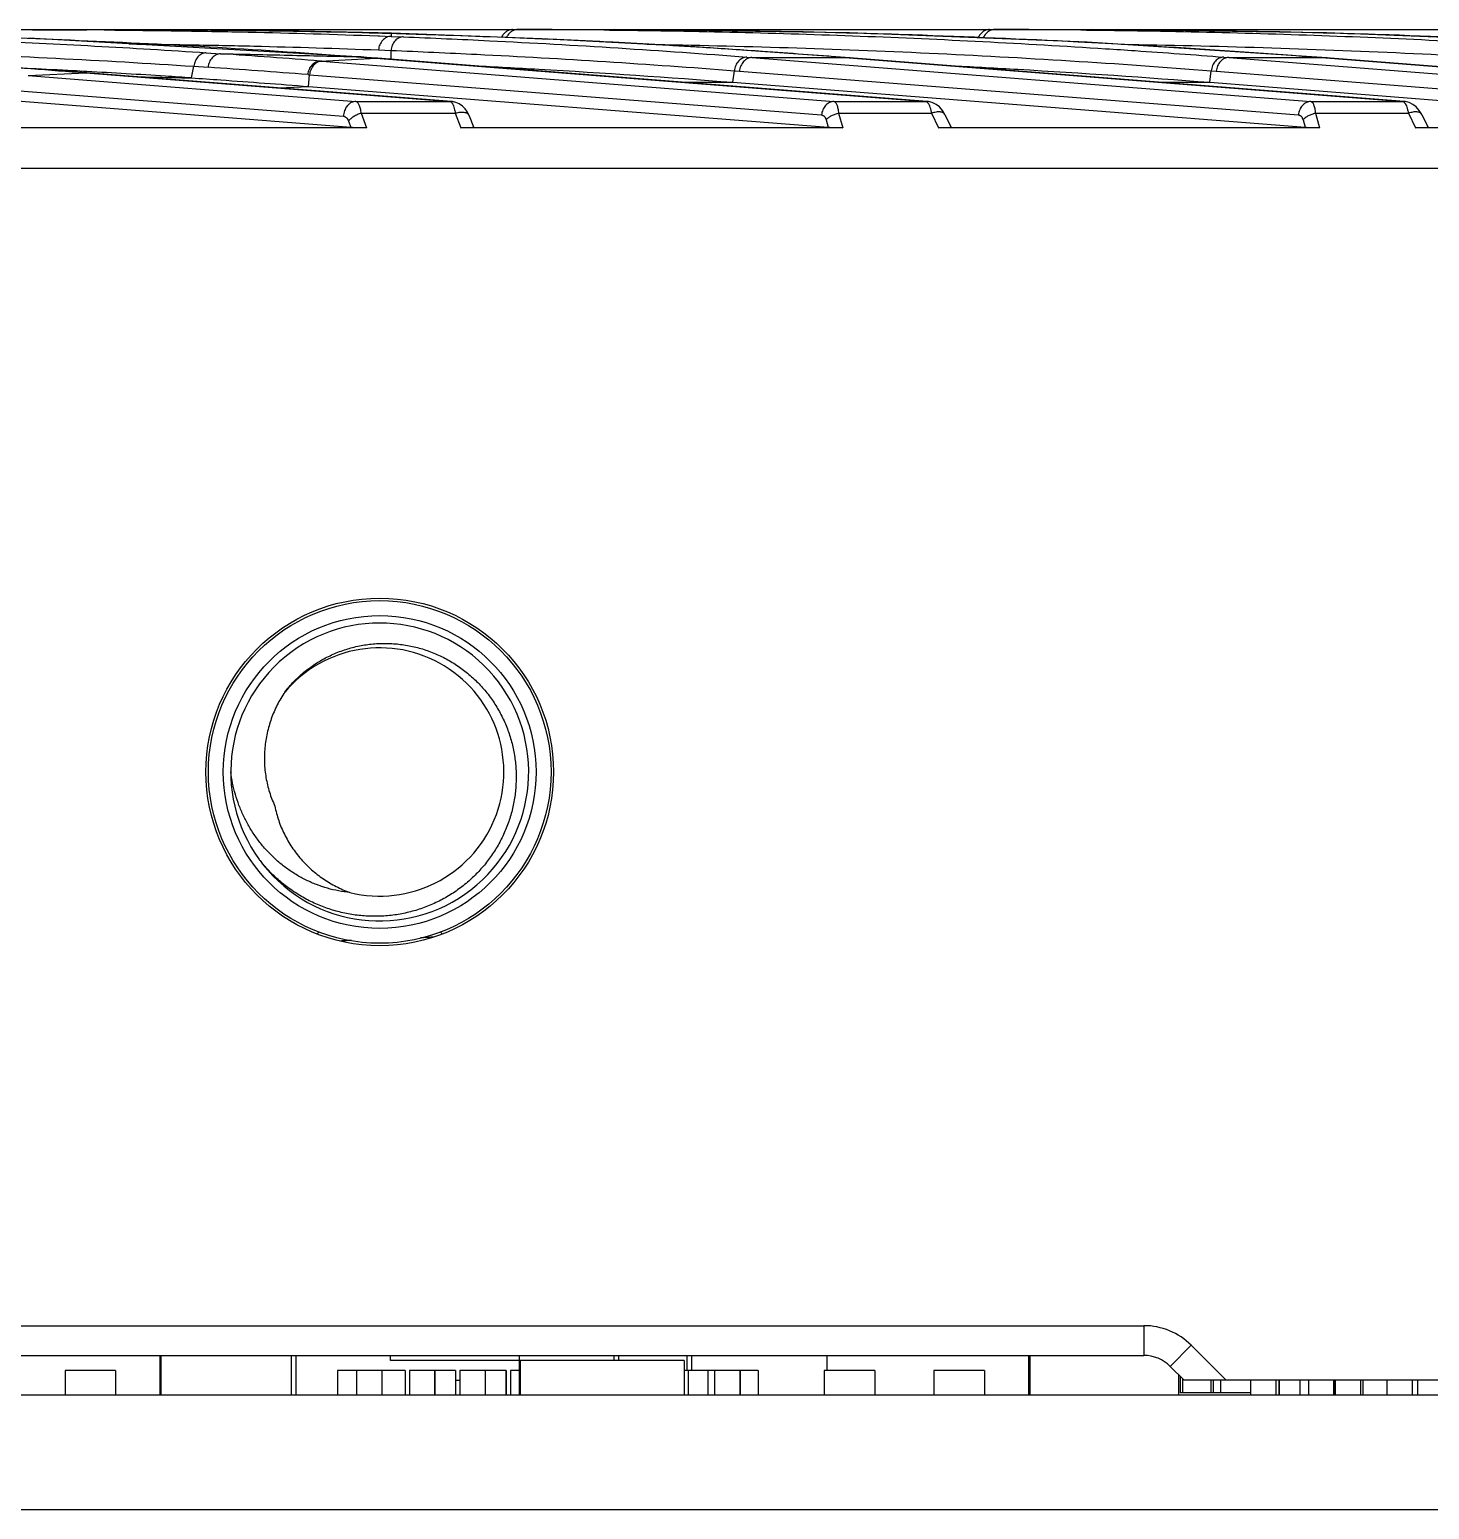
# Model space of a CAD drawing. Header units: millimetres. Extents: x 1409 to 26878, y 589 to 5187.
# Drawn here: x 1784.59 to 1812.79, y 1646.33 to 1676.13 of the extents above; entities that cross this region are included whole.
import ezdxf

# ---------------------------------------------------------------- set-up
doc = ezdxf.new("R2010")
doc.units = ezdxf.units.MM
doc.layers.add('02___PRT_ALL_AXES', color=7, linetype='Continuous')

msp = doc.modelspace()

# ---------------------------------------------------------------- linework, layer by layer
at = {"color": 7, "linetype": 'Continuous'}
for p, q in [((1779.4139, 1676.1262), (2232.4959, 1676.1262)), ((1786.1071, 1676.1262), (1786.3077, 1676.1261)), ((1786.3079, 1676.1161), (1786.3836, 1676.1154)), ((1786.3079, 1676.116), (1786.3836, 1676.1154)), ((1788.2046, 1676.1182), (1788.2427, 1676.1179)), ((1788.2046, 1676.1181), (1788.2427, 1676.1178)), ((1789.9918, 1676.0953), (1790.0659, 1676.094)), ((1789.9918, 1676.0952), (1790.0659, 1676.0939)), ((1791.5726, 1676.0604), (1791.6033, 1676.0596)), ((1791.5726, 1676.0604), (1791.6033, 1676.0596)), ((1791.6114, 1676.0595), (1791.6033, 1676.0596)), ((1791.6033, 1676.0596), (1791.6936, 1676.0571)), ((1791.6033, 1676.0596), (1791.6936, 1676.0571)), ((1791.6092, 1675.9999), (1791.6402, 1675.9988)), ((1791.6092, 1675.9999), (1791.6402, 1675.9988)), ((1791.6402, 1675.9988), (1791.8733, 1675.9899)), ((1791.6936, 1676.0571), (1791.7835, 1676.0547)), ((1791.7835, 1676.0547), (1791.8733, 1676.0521)), ((1791.8733, 1676.0521), (1791.8733, 1675.9899)), ((1791.8818, 1676.052), (1791.8733, 1676.0521)), ((1791.8733, 1676.0521), (1791.8818, 1676.0519)), ((1791.8733, 1676.0521), (1791.8818, 1676.0518)), ((1791.8733, 1675.9899), (1792.125, 1675.98)), ((1796.2762, 1676.1168), (1796.3787, 1676.1157)), ((1796.2762, 1676.1145), (1796.3787, 1676.1139)), ((1796.2763, 1676.1262), (1796.3786, 1676.1262)), ((1796.3787, 1676.1262), (1796.3786, 1676.1262)), ((1801.0458, 1676.0639), (1801.255, 1676.0583)), ((1801.0458, 1676.0632), (1801.255, 1676.0566)), ((1805.8803, 1676.1262), (1805.9826, 1676.1262)), ((1805.8803, 1676.1168), (1805.9827, 1676.1157)), ((1805.8803, 1676.1145), (1805.9827, 1676.1139)), ((1805.9828, 1676.1262), (1805.9826, 1676.1262)), ((1810.6499, 1676.0639), (1810.8591, 1676.0583)), ((1810.6499, 1676.0632), (1810.8591, 1676.0566)), ((1791.2037, 1675.5798), (1784.5688, 1675.9503)), ((1788.1534, 1675.6603), (1788.4399, 1675.6408)), ((1791.6215, 1675.7162), (1791.8733, 1675.7063)), ((1791.8733, 1675.5276), (1791.8733, 1675.7063)), ((1805.7125, 1675.8806), (1806.2535, 1675.8499)), ((1805.7126, 1675.8823), (1806.2535, 1675.8536)), ((1787.8554, 1675.1535), (1787.903, 1675.3868)), ((1787.903, 1675.3868), (1788.1895, 1675.3673)), ((1790.4472, 1675.4928), (1791.579, 1675.5494)), ((1790.4472, 1675.4928), (1790.4829, 1675.49)), ((1790.4829, 1675.49), (1800.7951, 1674.6807)), ((1791.1805, 1675.5803), (1791.2036, 1675.5785)), ((1791.1805, 1675.5803), (1791.2664, 1675.5737)), ((1791.2037, 1675.5798), (1791.1805, 1675.5803)), ((1791.2036, 1675.5785), (1791.2664, 1675.5737)), ((1791.2664, 1675.5737), (1791.3524, 1675.5671)), ((1791.3524, 1675.5671), (1791.4386, 1675.5604)), ((1791.4619, 1675.5598), (1791.4386, 1675.5604)), ((1791.4386, 1675.5604), (1791.5083, 1675.5549)), ((1791.5083, 1675.5549), (1791.5431, 1675.5522)), ((1791.5666, 1675.5517), (1791.5431, 1675.5522)), ((1791.5431, 1675.5522), (1791.5665, 1675.5504)), ((1791.5666, 1675.5517), (1791.5464, 1675.5533)), ((1791.5665, 1675.5504), (1802.6479, 1674.6807)), ((1791.5665, 1675.5504), (1791.579, 1675.5494)), ((1791.6026, 1675.5489), (1791.5669, 1675.5517)), ((1791.6025, 1675.5489), (1791.579, 1675.5494)), ((1802.6714, 1674.6801), (1791.6025, 1675.5489)), ((1799.041, 1675.5721), (1799.1428, 1675.5641)), ((1799.1428, 1675.5641), (1810.3991, 1674.6807)), ((1799.1428, 1675.5641), (1800.9956, 1675.5641)), ((1800.9956, 1675.5641), (1801.019, 1675.5623)), ((1800.9956, 1675.5641), (1801.019, 1675.5623)), ((1801.0191, 1675.5636), (1800.9956, 1675.5641)), ((1801.019, 1675.5623), (1801.0975, 1675.5561)), ((1812.2755, 1674.6801), (1801.0191, 1675.5636)), ((1801.0975, 1675.5561), (1812.252, 1674.6807)), ((1801.1209, 1675.5556), (1801.0975, 1675.5561)), ((1808.645, 1675.5721), (1808.7468, 1675.5641)), ((1808.7468, 1675.5641), (1820.0032, 1674.6807)), ((1808.7468, 1675.5641), (1810.5997, 1675.5641)), ((1810.4209, 1675.5781), (1810.5997, 1675.5641)), ((1810.4209, 1675.5768), (1810.5997, 1675.5641)), ((1810.5997, 1675.5641), (1810.623, 1675.5623)), ((1810.5997, 1675.5641), (1810.623, 1675.5623)), ((1810.6231, 1675.5636), (1810.5997, 1675.5641)), ((1810.623, 1675.5623), (1810.7015, 1675.5561)), ((1821.8796, 1674.6801), (1810.6231, 1675.5636)), ((1810.7015, 1675.5561), (1821.856, 1674.6807)), ((1810.725, 1675.5556), (1810.7015, 1675.5561)), ((1784.5665, 1675.1988), (1785.7253, 1675.2567)), ((1784.5665, 1675.1988), (1791.168, 1674.6807)), ((1785.7253, 1675.2567), (1793.0651, 1674.6807)), ((1785.7488, 1675.2562), (1785.7253, 1675.2567)), ((1793.0886, 1674.6801), (1785.7488, 1675.2562)), ((1790.1957, 1675.2193), (1790.2314, 1675.2165)), ((1790.212, 1674.9817), (1790.2314, 1675.2165)), ((1790.2314, 1675.2165), (1800.5436, 1674.4072)), ((1797.7708, 1675.0647), (1798.7577, 1675.0647)), ((1798.7577, 1675.0647), (1798.7895, 1675.2986)), ((1798.7577, 1675.0647), (1810.2841, 1674.1601)), ((1798.7895, 1675.2986), (1798.8913, 1675.2906)), ((1798.8913, 1675.2906), (1810.1477, 1674.4072)), ((1807.3749, 1675.0647), (1808.3618, 1675.0647)), ((1808.3618, 1675.0647), (1808.3936, 1675.2986)), ((1808.3618, 1675.0647), (1819.8882, 1674.1601)), ((1808.3936, 1675.2986), (1808.4954, 1675.2906)), ((1808.4954, 1675.2906), (1819.7518, 1674.4072)), ((1784.3135, 1674.8992), (1790.9149, 1674.381)), ((1789.6221, 1674.9522), (1790.212, 1674.9817)), ((1790.212, 1674.9817), (1800.6801, 1674.1601)), ((1784.3453, 1674.6883), (1791.0654, 1674.1609)), ((1791.168, 1674.6807), (1793.0651, 1674.6807)), ((1793.0885, 1674.6801), (1793.0651, 1674.6807)), ((1800.7951, 1674.6807), (1802.6479, 1674.6807)), ((1802.6714, 1674.6801), (1802.6479, 1674.6807)), ((1810.3991, 1674.6807), (1812.252, 1674.6807)), ((1812.2754, 1674.6801), (1812.252, 1674.6807)), ((1791.0176, 1674.2849), (1791.0654, 1674.1609)), ((1791.2706, 1674.4402), (1791.3821, 1674.1512)), ((1791.2706, 1674.4402), (1793.1677, 1674.4402)), ((1793.1677, 1674.4402), (1793.2792, 1674.1512)), ((1793.4476, 1674.3928), (1793.5351, 1674.1659)), ((1793.4476, 1674.3928), (1793.4476, 1674.3928)), ((1800.6371, 1674.311), (1800.6801, 1674.1601)), ((1800.8885, 1674.4402), (1800.9709, 1674.1512)), ((1800.8885, 1674.4402), (1802.7596, 1674.4402)), ((1802.7596, 1674.4402), (1802.9001, 1674.1512)), ((1803.0295, 1674.416), (1803.1514, 1674.1652)), ((1810.2412, 1674.311), (1810.2841, 1674.1601)), ((1810.4926, 1674.4402), (1810.5749, 1674.1512)), ((1810.4926, 1674.4402), (1812.3637, 1674.4402)), ((1812.3637, 1674.4402), (1812.5042, 1674.1512)), ((1812.6335, 1674.416), (1812.7555, 1674.1652)), ((1791.3821, 1674.1512), (1783.692, 1674.1512)), ((1800.9709, 1674.1512), (1793.2792, 1674.1512)), ((1810.5749, 1674.1512), (1802.9001, 1674.1512)), ((1820.179, 1674.1512), (1812.5042, 1674.1512)), ((2302.6902, 1673.3262), (1773.6016, 1673.3262)), ((1790.4276, 1657.9579), (1790.3855, 1657.9158)), ((1792.8642, 1657.9579), (1792.9063, 1657.9158)), ((1781.3273, 1650.0262), (1807.0352, 1650.0262)), ((1807.0352, 1650.0262), (1807.0352, 1649.4262)), ((1807.9898, 1649.6308), (1807.5656, 1649.2065)), ((1807.9898, 1649.6308), (1808.6944, 1648.9262)), ((1781.3273, 1649.4262), (1807.0352, 1649.4262)), ((1787.2141, 1649.4262), (1787.2141, 1648.6262)), ((1787.2395, 1649.4262), (1787.2395, 1648.6262)), ((1789.8615, 1649.4262), (1789.8615, 1648.6262)), ((1789.9615, 1648.6262), (1789.9615, 1649.4262)), ((1791.8615, 1649.3262), (1791.8615, 1649.4262)), ((1797.7788, 1649.3262), (1791.8615, 1649.3262)), ((1794.4515, 1649.3262), (1794.4515, 1648.6262)), ((1794.4615, 1649.3262), (1794.4615, 1649.4262)), ((1794.4768, 1649.3262), (1794.4768, 1648.6262)), ((1796.3615, 1649.4262), (1796.3615, 1649.3262)), ((1796.4615, 1649.3262), (1796.4615, 1649.4262)), ((1797.7788, 1649.3262), (1797.7788, 1648.6262)), ((1797.8307, 1649.4262), (1797.8307, 1649.1262)), ((1797.9307, 1649.1262), (1797.9307, 1649.4262)), ((1800.6501, 1649.4262), (1800.6501, 1649.1262)), ((1804.7141, 1649.4262), (1804.7141, 1648.6262)), ((1804.7395, 1649.4262), (1804.7395, 1648.6262)), ((1807.5656, 1649.2065), (1807.8459, 1648.9262)), ((1785.309, 1649.1262), (1785.309, 1648.6262)), ((1786.325, 1649.1262), (1785.309, 1649.1262)), ((1786.325, 1649.1262), (1786.325, 1648.6262)), ((1790.794, 1649.1262), (1790.794, 1648.6262)), ((1792.1579, 1649.1262), (1790.794, 1649.1262)), ((1791.1776, 1649.1262), (1791.1776, 1648.6262)), ((1791.6856, 1649.1262), (1791.6856, 1648.6262)), ((1791.6886, 1649.1262), (1791.6886, 1648.6262)), ((1792.155, 1649.1262), (1792.155, 1648.6262)), ((1792.1579, 1649.1262), (1792.1579, 1648.6262)), ((1792.2444, 1649.1262), (1792.2444, 1648.6262)), ((1793.1739, 1649.1262), (1792.2444, 1649.1262)), ((1792.7524, 1649.1262), (1792.7524, 1648.6262)), ((1792.7554, 1649.1262), (1792.7554, 1648.6262)), ((1793.171, 1649.1262), (1793.171, 1648.6262)), ((1793.1739, 1649.1262), (1793.1739, 1648.6262)), ((1793.1739, 1648.9262), (1793.2604, 1648.9262)), ((1793.2604, 1649.1262), (1793.2604, 1648.6262)), ((1794.1899, 1649.1262), (1793.2604, 1649.1262)), ((1793.7684, 1649.1262), (1793.7684, 1648.6262)), ((1793.7714, 1649.1262), (1793.7714, 1648.6262)), ((1794.187, 1649.1262), (1794.187, 1648.6262)), ((1794.1899, 1649.1262), (1794.1899, 1648.6262)), ((1794.2764, 1649.1262), (1794.2764, 1648.6262)), ((1794.4515, 1649.1262), (1794.2764, 1649.1262)), ((1799.2699, 1649.1262), (1797.7788, 1649.1262)), ((1797.8578, 1649.1262), (1797.8578, 1648.6262)), ((1797.8608, 1649.1262), (1797.8608, 1648.6262)), ((1798.251, 1649.1262), (1798.251, 1648.6262)), ((1798.2539, 1649.1262), (1798.2539, 1648.6262)), ((1798.3912, 1649.1262), (1798.3912, 1648.6262)), ((1798.8992, 1649.1262), (1798.8992, 1648.6262)), ((1798.9022, 1649.1262), (1798.9022, 1648.6262)), ((1799.267, 1649.1262), (1799.267, 1648.6262)), ((1799.2699, 1649.1262), (1799.2699, 1648.6262)), ((1800.5993, 1649.1262), (1800.5993, 1648.6262)), ((1801.6153, 1649.1262), (1800.5993, 1649.1262)), ((1801.6153, 1649.1262), (1801.6153, 1648.6262)), ((1802.809, 1649.1262), (1802.809, 1648.6262)), ((1803.825, 1649.1262), (1802.809, 1649.1262)), ((1803.825, 1649.1262), (1803.825, 1648.6262)), ((1807.7357, 1649.0364), (1807.7357, 1648.6262)), ((1807.7668, 1649.0053), (1807.7668, 1648.6762)), ((1807.769, 1649.0031), (1807.769, 1648.6762)), ((1807.819, 1648.6762), (1807.819, 1648.9531)), ((1818.4459, 1648.9262), (1807.8459, 1648.9262)), ((1808.3863, 1648.9262), (1808.3863, 1648.6762)), ((1808.4363, 1648.6762), (1808.4363, 1648.9262)), ((1808.5863, 1648.6762), (1808.5863, 1648.9262)), ((1809.1836, 1648.9262), (1809.1836, 1648.6262)), ((1809.6916, 1648.9262), (1809.6916, 1648.6262)), ((1809.7575, 1648.9262), (1809.7575, 1648.6262)), ((1809.7604, 1648.9262), (1809.7604, 1648.6262)), ((1810.1742, 1648.9262), (1810.1742, 1648.6262)), ((1810.3494, 1648.9262), (1810.3494, 1648.6262)), ((1810.8574, 1648.9262), (1810.8574, 1648.6262)), ((1810.8599, 1648.9262), (1810.8599, 1648.6262)), ((1810.888, 1648.9262), (1810.888, 1648.6262)), ((1811.396, 1648.9262), (1811.396, 1648.6262)), ((1811.399, 1648.9262), (1811.399, 1648.6262)), ((1811.4493, 1648.9262), (1811.4493, 1648.6262)), ((1811.9294, 1648.9262), (1811.9294, 1648.6262)), ((1812.4374, 1648.9262), (1812.4374, 1648.6262)), ((1812.4404, 1648.9262), (1812.4404, 1648.6262)), ((1812.5491, 1648.9262), (1812.5491, 1648.6262)), ((2338.1459, 1648.6262), (1738.1459, 1648.6262)), ((1809.1836, 1648.6762), (1807.7668, 1648.6762)), ((1738.1459, 1646.3262), (2338.1459, 1646.3262))]:
    msp.add_line(p, q, dxfattribs=at)
for points in [[(1791.6114, 1676.0595), (1790.0266, 1676.0948), (1788.2247, 1676.118), (1786.3077, 1676.1261)], [(1791.8818, 1676.052), (1791.8067, 1676.0542), (1791.6826, 1676.0576), (1791.6114, 1676.0595)], [(1801.0191, 1675.5636), (1797.9894, 1675.7762), (1794.9096, 1675.9408), (1791.8818, 1676.052)], [(1810.6231, 1675.5636), (1805.8922, 1675.8735), (1801.1098, 1676.0624), (1796.3787, 1676.1262)], [(1820.2272, 1675.5636), (1815.4963, 1675.8735), (1810.7139, 1676.0624), (1805.9828, 1676.1262)], [(1785.7488, 1675.2562), (1783.5328, 1675.4185), (1781.2676, 1675.5605), (1779.1655, 1675.6706)], [(1791.4619, 1675.5598), (1791.3869, 1675.5657), (1791.2668, 1675.5749), (1791.2037, 1675.5798)], [(1791.5464, 1675.5533), (1791.4775, 1675.5586), (1791.4619, 1675.5598)], [(1793.4476, 1674.3928), (1793.4143, 1674.4632), (1793.3682, 1674.5302), (1793.3123, 1674.5869), (1793.2492, 1674.6308), (1793.1811, 1674.6612), (1793.1097, 1674.6779), (1793.0886, 1674.6801)], [(1803.0295, 1674.416), (1802.9794, 1674.4995), (1802.9192, 1674.5676), (1802.8499, 1674.6209), (1802.7753, 1674.6573), (1802.6978, 1674.6771), (1802.6714, 1674.6801)], [(1812.6336, 1674.416), (1812.5835, 1674.4995), (1812.5233, 1674.5676), (1812.4539, 1674.6209), (1812.3794, 1674.6573), (1812.3019, 1674.6771), (1812.2755, 1674.6801)]]:
    msp.add_lwpolyline(points, dxfattribs=at)
for radius in [3.45, 3.15]:
    msp.add_circle((1791.6459, 1661.1762), radius, dxfattribs=at)
for centre, radius, start, end in [((1784.2382, 1428.8075), 247.3173, 89.520503, 89.650696), ((1794.4234, 1493.5006), 182.6255, 89.418691, 89.999993), ((1804.0274, 1493.5006), 182.6255, 89.418691, 89.999993), ((1786.6598, 1493.1244), 183.002, 87.004272, 87.367245), ((1786.6525, 1492.9858), 183.1408, 86.401282, 87.004271), ((1786.6416, 1492.808), 183.3189, 86.023056, 86.401353), ((1786.6297, 1492.6369), 183.4905, 85.509587, 86.023069), ((1773.504, 1462.5442), 213.3292, 85.512369, 86.052675), ((1773.7491, 1462.7014), 213.4456, 85.513099, 86.053387), ((1791.6459, 1661.1762), 3, 218.32505, 216), ((1791.6459, 1661.1762), 2.5, 256.07695, 139.92305), ((1791.5695, 1661.2445), 2.98, 217.92639, 218.45087), ((1791.5756, 1661.2494), 2.9879, 218.45141, 220.26566), ((1807.0352, 1648.6762), 1.35, 45, 90), ((1807.0352, 1648.6762), 0.75, 45, 90)]:
    msp.add_arc(centre, radius, start, end, dxfattribs=at)
for centre, major_axis, ratio, start_param, end_param in [((1793.2123, 1674.1692), (0.3229, -0.0038), 0.054774, -1.3615222, 0.0218543), ((1802.8158, 1674.1692), (0.3357, -0.0046), 0.0521338, -1.3162534, 0.0262106), ((1812.4199, 1674.1692), (0.3357, -0.0046), 0.0521338, -1.3162534, 0.0262106), ((1791.3152, 1674.1692), (0.3229, -0.0038), 0.054774, -2.4547211, -1.3615222), ((1800.9215, 1674.1692), (0.3127, -0.0029), 0.0570923, -2.4522748, -1.4116473), ((1810.5255, 1674.1692), (0.3127, -0.0029), 0.0570923, -2.4522748, -1.4116473)]:
    msp.add_ellipse(centre, major_axis=major_axis, ratio=ratio, start_param=start_param, end_param=end_param, dxfattribs=at)
for points, knots in [([(1770.1833, 1676.0251), (1770.9323, 1676.0369), (1772.4303, 1676.0546), (1774.6773, 1676.0645), (1776.9241, 1676.0573), (1779.1707, 1676.0307), (1781.417, 1675.981), (1783.6631, 1675.9051), (1785.9089, 1675.8006), (1787.4053, 1675.7106), (1788.1534, 1675.6603)], [0, 0, 0, 0, 0.1249989, 0.2499789, 0.3749429, 0.4999005, 0.6248669, 0.7498596, 0.8748974, 1, 1, 1, 1]), ([(1780.0035, 1676.061), (1780.9353, 1676.0484), (1782.7989, 1676.0122), (1785.5939, 1675.9175), (1788.3884, 1675.7773), (1790.25, 1675.6516), (1791.1805, 1675.5803)], [0, 0, 0, 0, 0.2498454, 0.4997543, 0.7497851, 1, 1, 1, 1]), ([(1783.2524, 1676.1262), (1783.668, 1676.1262), (1784.4992, 1676.1258), (1785.3304, 1676.1227), (1785.7459, 1676.1202)], [0, 0, 0, 0, 0.5000096, 1, 1, 1, 1]), ([(1786.3077, 1676.1261), (1786.4658, 1676.126), (1787.0981, 1676.1252), (1787.7304, 1676.1221), (1788.2046, 1676.1182)], [0, 0, 0, 0, 0.2499938, 1, 1, 1, 1]), ([(1786.3836, 1676.1154), (1786.8191, 1676.1116), (1787.6901, 1676.1016), (1789.4322, 1676.07), (1790.7385, 1676.0321), (1791.6092, 1675.9999)], [0, 0, 0, 0, 0.2499557, 0.4999344, 1, 1, 1, 1]), ([(1788.2427, 1676.1179), (1788.3885, 1676.1166), (1788.9715, 1676.1111), (1789.5546, 1676.103), (1789.9918, 1676.0953)], [0, 0, 0, 0, 0.2499889, 1, 1, 1, 1]), ([(1790.0659, 1676.094), (1790.1915, 1676.0917), (1790.6937, 1676.0822), (1791.1959, 1676.0705), (1791.5726, 1676.0604)], [0, 0, 0, 0, 0.2499851, 1, 1, 1, 1]), ([(1791.8733, 1675.9899), (1791.8578, 1675.9897), (1791.8264, 1675.9857), (1791.7813, 1675.9698), (1791.7394, 1675.9444), (1791.7021, 1675.9105), (1791.6706, 1675.8692), (1791.646, 1675.822), (1791.629, 1675.7705), (1791.6231, 1675.7344), (1791.6215, 1675.7162)], [0, 0, 0, 0, 0.1146319, 0.2311446, 0.3506569, 0.4738885, 0.6009913, 0.7316042, 0.8649871, 1, 1, 1, 1]), ([(1792.125, 1675.98), (1792.1095, 1675.9798), (1792.0781, 1675.9758), (1792.0331, 1675.9599), (1791.9912, 1675.9344), (1791.9539, 1675.9005), (1791.9224, 1675.8593), (1791.8978, 1675.8121), (1791.8807, 1675.7606), (1791.8748, 1675.7245), (1791.8733, 1675.7063)], [0, 0, 0, 0, 0.1146222, 0.2311361, 0.3506563, 0.4738978, 0.6010083, 0.7316235, 0.865001, 1, 1, 1, 1]), ([(1791.8818, 1676.0519), (1792.1472, 1676.0443), (1793.2088, 1676.0117), (1794.27, 1675.9698), (1795.0658, 1675.9333)], [0, 0, 0, 0, 0.2499591, 1, 1, 1, 1]), ([(1792.125, 1675.98), (1792.7016, 1675.957), (1795.0087, 1675.8537), (1797.3138, 1675.7068), (1799.041, 1675.5721)], [0, 0, 0, 0, 0.2498647, 1, 1, 1, 1]), ([(1794.3211, 1676.1262), (1794.3098, 1676.1262), (1794.2872, 1676.1244), (1794.2539, 1676.1164), (1794.2218, 1676.1031), (1794.1811, 1676.0787), (1794.1361, 1676.0361), (1794.11, 1675.9936), (1794.0993, 1675.9707)], [0, 0, 0, 0, 0.1182901, 0.2375187, 0.3582836, 0.4812784, 0.7348967, 1, 1, 1, 1]), ([(1794.4234, 1676.1262), (1794.412, 1676.1262), (1794.389, 1676.1243), (1794.3554, 1676.1161), (1794.3229, 1676.1025), (1794.2818, 1676.0775), (1794.2366, 1676.034), (1794.2105, 1675.9905), (1794.2, 1675.9671)], [0, 0, 0, 0, 0.1181747, 0.2373051, 0.3580086, 0.4809898, 0.7347027, 1, 1, 1, 1]), ([(1796.3786, 1676.1262), (1796.7675, 1676.1259), (1798.3234, 1676.1201), (1799.8793, 1676.0944), (1801.0458, 1676.0639)], [0, 0, 0, 0, 0.2499834, 1, 1, 1, 1]), ([(1796.3787, 1676.1157), (1798.0272, 1676.0981), (1801.3252, 1676.0181), (1804.6198, 1675.8489), (1806.2662, 1675.742)], [0, 0, 0, 0, 0.4998179, 1, 1, 1, 1]), ([(1801.255, 1676.0583), (1801.6266, 1676.0482), (1803.1129, 1676.0031), (1804.5987, 1675.9399), (1805.7126, 1675.8823)], [0, 0, 0, 0, 0.2499415, 1, 1, 1, 1]), ([(1803.9252, 1676.1262), (1803.9135, 1676.1262), (1803.89, 1676.1243), (1803.8556, 1676.1156), (1803.8225, 1676.1015), (1803.7807, 1676.0753), (1803.735, 1676.0299), (1803.7092, 1675.9848), (1803.699, 1675.9606)], [0, 0, 0, 0, 0.1179674, 0.2369224, 0.3575179, 0.4804781, 0.7343651, 1, 1, 1, 1]), ([(1804.0275, 1676.1262), (1804.0156, 1676.1262), (1803.9919, 1676.1242), (1803.957, 1676.1154), (1803.9236, 1676.1008), (1803.8813, 1676.074), (1803.8354, 1676.0275), (1803.8097, 1675.9814), (1803.7996, 1675.9567)], [0, 0, 0, 0, 0.1178446, 0.236696, 0.3572288, 0.4801779, 0.7341703, 1, 1, 1, 1]), ([(1805.9826, 1676.1262), (1806.3716, 1676.1259), (1807.9275, 1676.1201), (1809.4833, 1676.0944), (1810.6499, 1676.0639)], [0, 0, 0, 0, 0.2499834, 1, 1, 1, 1]), ([(1805.9827, 1676.1157), (1807.6313, 1676.0981), (1810.9293, 1676.0181), (1814.2239, 1675.8489), (1815.8703, 1675.742)], [0, 0, 0, 0, 0.4998179, 1, 1, 1, 1]), ([(1810.8591, 1676.0583), (1811.2307, 1676.0482), (1812.717, 1676.0031), (1814.2028, 1675.9399), (1815.3166, 1675.8823)], [0, 0, 0, 0, 0.2499415, 1, 1, 1, 1]), ([(1782.343, 1675.6664), (1783.27, 1675.6347), (1785.1243, 1675.5572), (1786.977, 1675.449), (1787.903, 1675.3868)], [0, 0, 0, 0, 0.4998526, 1, 1, 1, 1]), ([(1786.5984, 1675.8371), (1787.017, 1675.8325), (1787.8543, 1675.8211), (1789.5289, 1675.7872), (1790.7846, 1675.7485), (1791.6215, 1675.7162)], [0, 0, 0, 0, 0.2499616, 0.4999424, 1, 1, 1, 1]), ([(1788.1534, 1675.6603), (1788.138, 1675.6598), (1788.1069, 1675.6554), (1788.0623, 1675.639), (1788.0208, 1675.6134), (1787.9838, 1675.5795), (1787.9526, 1675.5384), (1787.9196, 1675.4757), (1787.9064, 1675.4226), (1787.903, 1675.3868)], [0, 0, 0, 0, 0.1145468, 0.2312162, 0.3510245, 0.4745822, 0.6019468, 0.7326885, 1, 1, 1, 1]), ([(1791.8733, 1675.7063), (1792.4499, 1675.6832), (1794.7571, 1675.58), (1797.0623, 1675.4332), (1798.7895, 1675.2986)], [0, 0, 0, 0, 0.2498649, 1, 1, 1, 1]), ([(1797.03, 1675.83), (1798.925, 1675.8003), (1802.7163, 1675.682), (1806.5021, 1675.446), (1808.3936, 1675.2986)], [0, 0, 0, 0, 0.4997414, 1, 1, 1, 1]), ([(1806.2535, 1675.8536), (1806.6009, 1675.8346), (1807.9908, 1675.7546), (1809.3798, 1675.6588), (1810.4209, 1675.5781)], [0, 0, 0, 0, 0.2499045, 1, 1, 1, 1]), ([(1806.2662, 1675.742), (1806.4645, 1675.7292), (1807.2577, 1675.6764), (1808.0506, 1675.6184), (1808.645, 1675.5721)], [0, 0, 0, 0, 0.2499399, 1, 1, 1, 1]), ([(1806.58, 1675.8308), (1808.484, 1675.8016), (1812.2934, 1675.6836), (1816.0972, 1675.4467), (1817.9977, 1675.2986)], [0, 0, 0, 0, 0.499741, 1, 1, 1, 1]), ([(1782.8027, 1675.4659), (1783.0463, 1675.4501), (1784.0209, 1675.3854), (1784.995, 1675.314), (1785.7253, 1675.2567)], [0, 0, 0, 0, 0.2499367, 1, 1, 1, 1]), ([(1788.4399, 1675.6408), (1788.4245, 1675.6403), (1788.3934, 1675.6359), (1788.3488, 1675.6195), (1788.3073, 1675.5938), (1788.2704, 1675.56), (1788.2391, 1675.5189), (1788.2061, 1675.4562), (1788.1928, 1675.4031), (1788.1895, 1675.3673)], [0, 0, 0, 0, 0.1145373, 0.231209, 0.3510267, 0.4745958, 0.601969, 0.7327128, 1, 1, 1, 1]), ([(1788.4399, 1675.6408), (1788.8946, 1675.6313), (1789.8082, 1675.6117), (1790.7217, 1675.5909), (1791.1805, 1675.5803)], [0, 0, 0, 0, 0.4977059, 1, 1, 1, 1]), ([(1790.4472, 1675.4928), (1790.4318, 1675.4923), (1790.4007, 1675.4879), (1790.356, 1675.4716), (1790.3144, 1675.446), (1790.2773, 1675.4121), (1790.2458, 1675.371), (1790.2126, 1675.3083), (1790.1992, 1675.2552), (1790.1957, 1675.2193)], [0, 0, 0, 0, 0.1144832, 0.231151, 0.3510003, 0.4746174, 0.6020345, 0.7327988, 1, 1, 1, 1]), ([(1790.4829, 1675.49), (1790.4675, 1675.4895), (1790.4363, 1675.4851), (1790.3916, 1675.4688), (1790.35, 1675.4432), (1790.3129, 1675.4093), (1790.2815, 1675.3682), (1790.2483, 1675.3055), (1790.2349, 1675.2524), (1790.2314, 1675.2165)], [0, 0, 0, 0, 0.1144829, 0.2311504, 0.3509997, 0.4746167, 0.6020338, 0.7327983, 1, 1, 1, 1]), ([(1793.5454, 1675.3992), (1793.9799, 1675.3776), (1795.7185, 1675.2846), (1797.4557, 1675.1669), (1798.7577, 1675.0647)], [0, 0, 0, 0, 0.249886, 1, 1, 1, 1]), ([(1799.041, 1675.5721), (1799.0255, 1675.5716), (1798.9944, 1675.5672), (1798.9497, 1675.5508), (1798.9081, 1675.5253), (1798.871, 1675.4914), (1798.8396, 1675.4503), (1798.8063, 1675.3876), (1798.793, 1675.3344), (1798.7895, 1675.2986)], [0, 0, 0, 0, 0.1144849, 0.2311505, 0.3509958, 0.4746088, 0.6020233, 0.7327879, 1, 1, 1, 1]), ([(1799.1428, 1675.5641), (1799.1274, 1675.5636), (1799.0962, 1675.5592), (1799.0515, 1675.5429), (1799.0099, 1675.5173), (1798.9728, 1675.4834), (1798.9414, 1675.4423), (1798.9082, 1675.3796), (1798.8948, 1675.3265), (1798.8913, 1675.2906)], [0, 0, 0, 0, 0.1144829, 0.2311504, 0.3509997, 0.4746167, 0.6020338, 0.7327983, 1, 1, 1, 1]), ([(1803.2105, 1675.3962), (1803.6399, 1675.3746), (1805.3581, 1675.2823), (1807.075, 1675.1657), (1808.3618, 1675.0647)], [0, 0, 0, 0, 0.2498873, 1, 1, 1, 1]), ([(1808.645, 1675.5721), (1808.6296, 1675.5716), (1808.5985, 1675.5672), (1808.5538, 1675.5508), (1808.5122, 1675.5253), (1808.4751, 1675.4914), (1808.4437, 1675.4503), (1808.4104, 1675.3876), (1808.397, 1675.3344), (1808.3936, 1675.2986)], [0, 0, 0, 0, 0.1144849, 0.2311505, 0.3509958, 0.4746088, 0.6020233, 0.7327879, 1, 1, 1, 1]), ([(1808.7468, 1675.5641), (1808.7314, 1675.5636), (1808.7003, 1675.5592), (1808.6556, 1675.5429), (1808.614, 1675.5173), (1808.5769, 1675.4834), (1808.5455, 1675.4423), (1808.5122, 1675.3796), (1808.4988, 1675.3265), (1808.4954, 1675.2906)], [0, 0, 0, 0, 0.1144829, 0.2311504, 0.3509997, 0.4746167, 0.6020338, 0.7327983, 1, 1, 1, 1]), ([(1785.7502, 1675.2815), (1785.6559, 1675.2866), (1785.279, 1675.3068), (1784.902, 1675.3256), (1784.6192, 1675.3391)], [0, 0, 0, 0, 0.2500233, 1, 1, 1, 1]), ([(1787.8554, 1675.1535), (1787.68, 1675.1653), (1786.9785, 1675.2114), (1786.2766, 1675.2529), (1785.7502, 1675.2815)], [0, 0, 0, 0, 0.2500543, 1, 1, 1, 1]), ([(1786.7883, 1675.1749), (1786.8769, 1675.1731), (1787.2326, 1675.1661), (1787.5883, 1675.159), (1787.8554, 1675.1535)], [0, 0, 0, 0, 0.2492078, 1, 1, 1, 1]), ([(1787.8554, 1675.1535), (1788.0518, 1675.1403), (1788.8376, 1675.0863), (1789.623, 1675.0279), (1790.212, 1674.9817)], [0, 0, 0, 0, 0.2499474, 1, 1, 1, 1]), ([(1791.168, 1674.6807), (1791.1516, 1674.6802), (1791.1186, 1674.6753), (1791.0714, 1674.657), (1791.0279, 1674.6284), (1790.9764, 1674.5776), (1790.9297, 1674.4948), (1790.9158, 1674.4193), (1790.9149, 1674.381)], [0, 0, 0, 0, 0.1141402, 0.2306656, 0.3506475, 0.4746547, 0.732873, 1, 1, 1, 1]), ([(1791.168, 1674.6807), (1791.1734, 1674.6796), (1791.1816, 1674.6757), (1791.1913, 1674.6679), (1791.2018, 1674.6567), (1791.2143, 1674.6379), (1791.2278, 1674.6099), (1791.2405, 1674.5756), (1791.252, 1674.5353), (1791.2623, 1674.4896), (1791.268, 1674.4572), (1791.2706, 1674.4402)], [0, 0, 0, 0, 0.0616632, 0.0974091, 0.1373523, 0.2314341, 0.345932, 0.4810807, 0.6361394, 0.8098132, 1, 1, 1, 1]), ([(1793.0651, 1674.6807), (1793.0686, 1674.68), (1793.076, 1674.6772), (1793.0863, 1674.67), (1793.0963, 1674.6596), (1793.1023, 1674.6512), (1793.1053, 1674.6466)], [0, 0, 0, 0, 0.2020429, 0.4300056, 0.693978, 1, 1, 1, 1]), ([(1793.1053, 1674.6466), (1793.1087, 1674.6414), (1793.1152, 1674.63), (1793.1277, 1674.6034), (1793.1354, 1674.5814), (1793.1401, 1674.5659)], [0, 0, 0, 0, 0.2095522, 0.4461745, 1, 1, 1, 1]), ([(1793.1401, 1674.5659), (1793.146, 1674.5467), (1793.1565, 1674.5051), (1793.1642, 1674.4628), (1793.1677, 1674.4402)], [0, 0, 0, 0, 0.4666603, 1, 1, 1, 1]), ([(1800.7951, 1674.6807), (1800.7796, 1674.6802), (1800.7485, 1674.6758), (1800.7038, 1674.6594), (1800.6622, 1674.6338), (1800.6251, 1674.5999), (1800.5937, 1674.5589), (1800.5605, 1674.4961), (1800.5471, 1674.443), (1800.5436, 1674.4072)], [0, 0, 0, 0, 0.1144829, 0.2311504, 0.3509996, 0.4746166, 0.6020338, 0.7327983, 1, 1, 1, 1]), ([(1800.7951, 1674.6807), (1800.7977, 1674.6802), (1800.803, 1674.6784), (1800.8106, 1674.6741), (1800.818, 1674.6679), (1800.8281, 1674.6567), (1800.8399, 1674.638), (1800.8524, 1674.61), (1800.8638, 1674.5756), (1800.8737, 1674.5353), (1800.8822, 1674.4896), (1800.8866, 1674.4572), (1800.8885, 1674.4402)], [0, 0, 0, 0, 0.0298144, 0.061938, 0.0974187, 0.13702, 0.2303778, 0.3443349, 0.4792829, 0.6345473, 0.8088359, 1, 1, 1, 1]), ([(1802.6479, 1674.6807), (1802.6515, 1674.68), (1802.6589, 1674.6772), (1802.6694, 1674.67), (1802.6797, 1674.6596), (1802.686, 1674.6513), (1802.6892, 1674.6467)], [0, 0, 0, 0, 0.2007922, 0.4288731, 0.6934836, 1, 1, 1, 1]), ([(1802.6892, 1674.6467), (1802.6927, 1674.6416), (1802.6996, 1674.6302), (1802.7131, 1674.6036), (1802.7216, 1674.5817), (1802.727, 1674.5661)], [0, 0, 0, 0, 0.210138, 0.4470232, 1, 1, 1, 1]), ([(1802.727, 1674.5661), (1802.7336, 1674.547), (1802.7458, 1674.5053), (1802.7552, 1674.4629), (1802.7596, 1674.4402)], [0, 0, 0, 0, 0.4671462, 1, 1, 1, 1]), ([(1803.0295, 1674.416), (1803.0259, 1674.4233), (1803.0157, 1674.4372), (1802.9932, 1674.4528), (1802.9646, 1674.4633), (1802.9306, 1674.4688), (1802.8919, 1674.4692), (1802.8497, 1674.4646), (1802.8049, 1674.455), (1802.7748, 1674.4456), (1802.7596, 1674.4402)], [0, 0, 0, 0, 0.0836624, 0.1745918, 0.2778567, 0.3958403, 0.5287873, 0.6754045, 0.8335225, 1, 1, 1, 1]), ([(1810.3991, 1674.6807), (1810.3837, 1674.6802), (1810.3526, 1674.6758), (1810.3079, 1674.6594), (1810.2663, 1674.6338), (1810.2292, 1674.5999), (1810.1978, 1674.5589), (1810.1645, 1674.4961), (1810.1511, 1674.443), (1810.1477, 1674.4072)], [0, 0, 0, 0, 0.1144829, 0.2311504, 0.3509996, 0.4746166, 0.6020338, 0.7327983, 1, 1, 1, 1]), ([(1810.3991, 1674.6807), (1810.4018, 1674.6802), (1810.4071, 1674.6784), (1810.4147, 1674.6741), (1810.422, 1674.6679), (1810.4322, 1674.6567), (1810.444, 1674.638), (1810.4565, 1674.61), (1810.4678, 1674.5756), (1810.4778, 1674.5353), (1810.4863, 1674.4896), (1810.4907, 1674.4572), (1810.4926, 1674.4402)], [0, 0, 0, 0, 0.0298144, 0.061938, 0.0974187, 0.13702, 0.2303778, 0.3443349, 0.4792829, 0.6345473, 0.8088359, 1, 1, 1, 1]), ([(1812.252, 1674.6807), (1812.2556, 1674.68), (1812.263, 1674.6772), (1812.2735, 1674.67), (1812.2838, 1674.6596), (1812.2901, 1674.6513), (1812.2932, 1674.6467)], [0, 0, 0, 0, 0.2007922, 0.4288731, 0.6934836, 1, 1, 1, 1]), ([(1812.2932, 1674.6467), (1812.2968, 1674.6416), (1812.3037, 1674.6302), (1812.3172, 1674.6036), (1812.3257, 1674.5817), (1812.3311, 1674.5661)], [0, 0, 0, 0, 0.210138, 0.4470232, 1, 1, 1, 1]), ([(1812.3311, 1674.5661), (1812.3377, 1674.547), (1812.3499, 1674.5053), (1812.3593, 1674.4629), (1812.3637, 1674.4402)], [0, 0, 0, 0, 0.4671462, 1, 1, 1, 1]), ([(1812.6335, 1674.416), (1812.63, 1674.4233), (1812.6197, 1674.4372), (1812.5973, 1674.4528), (1812.5687, 1674.4633), (1812.5346, 1674.4688), (1812.496, 1674.4692), (1812.4537, 1674.4646), (1812.409, 1674.455), (1812.3789, 1674.4456), (1812.3637, 1674.4402)], [0, 0, 0, 0, 0.0836624, 0.1745918, 0.2778567, 0.3958403, 0.5287873, 0.6754045, 0.8335225, 1, 1, 1, 1]), ([(1790.9149, 1674.381), (1790.9199, 1674.3807), (1790.93, 1674.3789), (1790.9502, 1674.3716), (1790.9747, 1674.3546), (1790.9997, 1674.3241), (1791.0122, 1674.2989), (1791.0176, 1674.2849)], [0, 0, 0, 0, 0.101473, 0.2063082, 0.4335234, 0.695781, 1, 1, 1, 1]), ([(1791.2706, 1674.4402), (1791.2444, 1674.4328), (1791.1934, 1674.4146), (1791.1232, 1674.3784), (1791.0718, 1674.3417), (1791.038, 1674.3097), (1791.0238, 1674.2932), (1791.0176, 1674.2849)], [0, 0, 0, 0, 0.2709425, 0.5370597, 0.7838766, 0.896393, 1, 1, 1, 1]), ([(1793.4476, 1674.3928), (1793.4461, 1674.3968), (1793.4422, 1674.4046), (1793.4316, 1674.4191), (1793.4126, 1674.4349), (1793.3834, 1674.4484), (1793.3481, 1674.457), (1793.3076, 1674.4606), (1793.2631, 1674.459), (1793.2158, 1674.4523), (1793.1838, 1674.4448), (1793.1677, 1674.4402)], [0, 0, 0, 0, 0.0418701, 0.0846986, 0.1763151, 0.2801758, 0.3985808, 0.531658, 0.6779681, 0.8351852, 1, 1, 1, 1]), ([(1800.5436, 1674.4072), (1800.5485, 1674.4068), (1800.5583, 1674.4051), (1800.5725, 1674.3999), (1800.5861, 1674.3919), (1800.6038, 1674.3769), (1800.6232, 1674.3503), (1800.6331, 1674.325), (1800.6371, 1674.311)], [0, 0, 0, 0, 0.1027853, 0.2077075, 0.3171788, 0.4335556, 0.6940328, 1, 1, 1, 1]), ([(1800.8885, 1674.4402), (1800.8631, 1674.4349), (1800.8135, 1674.4211), (1800.7445, 1674.3918), (1800.6931, 1674.3609), (1800.6586, 1674.3331), (1800.6437, 1674.3185), (1800.6371, 1674.311)], [0, 0, 0, 0, 0.2713561, 0.5365232, 0.7827218, 0.8955198, 1, 1, 1, 1]), ([(1810.1477, 1674.4072), (1810.1525, 1674.4068), (1810.1623, 1674.4051), (1810.1765, 1674.3999), (1810.1902, 1674.3919), (1810.2079, 1674.3769), (1810.2272, 1674.3503), (1810.2372, 1674.325), (1810.2412, 1674.311)], [0, 0, 0, 0, 0.1027853, 0.2077075, 0.3171788, 0.4335556, 0.6940328, 1, 1, 1, 1]), ([(1810.4926, 1674.4402), (1810.4672, 1674.4349), (1810.4176, 1674.4211), (1810.3486, 1674.3918), (1810.2972, 1674.3609), (1810.2626, 1674.3331), (1810.2478, 1674.3185), (1810.2412, 1674.311)], [0, 0, 0, 0, 0.2713561, 0.5365232, 0.7827218, 0.8955198, 1, 1, 1, 1]), ([(1789.733, 1662.7857), (1789.7896, 1662.8588), (1789.9112, 1662.9989), (1790.1155, 1663.1876), (1790.3394, 1663.3526), (1790.5799, 1663.4921), (1790.8343, 1663.6045), (1791.0993, 1663.6888), (1791.3719, 1663.7438), (1791.6027, 1663.765), (1791.7878, 1663.767), (1791.9728, 1663.7591), (1792.1569, 1663.7364), (1792.3382, 1663.6991), (1792.5173, 1663.6522), (1792.7362, 1663.576), (1792.9876, 1663.4573), (1793.2253, 1663.3128), (1793.4464, 1663.1443), (1793.6152, 1662.9855), (1793.7397, 1662.8484), (1793.8276, 1662.7409), (1793.9099, 1662.629), (1794.0117, 1662.4744), (1794.1238, 1662.2715), (1794.2326, 1662.0157), (1794.3147, 1661.75), (1794.3602, 1661.5228), (1794.3826, 1661.339), (1794.3958, 1661.1543), (1794.3946, 1660.9226), (1794.3652, 1660.6461), (1794.3082, 1660.3739), (1794.2243, 1660.1089), (1794.1145, 1659.8534), (1793.9798, 1659.6102), (1793.8218, 1659.3814), (1793.642, 1659.1694), (1793.5088, 1659.0404), (1793.4392, 1658.9794)], [0, 0, 0, 0, 0.0312281, 0.0624919, 0.0937405, 0.1249821, 0.1562278, 0.1874754, 0.2187221, 0.2499687, 0.2655977, 0.281227, 0.3124743, 0.3281034, 0.3437328, 0.3749804, 0.4062284, 0.4374763, 0.4687246, 0.4999729, 0.5156024, 0.5312321, 0.5468617, 0.5624912, 0.5937402, 0.6249892, 0.6562385, 0.6874878, 0.7031176, 0.7187475, 0.7499971, 0.781247, 0.812497, 0.8437471, 0.8749974, 0.9062478, 0.9374985, 0.968749, 1, 1, 1, 1]), ([(1789.733, 1662.7857), (1789.6772, 1662.7024), (1789.5756, 1662.5287), (1789.4564, 1662.2516), (1789.3865, 1662.0101), (1789.3492, 1661.8128), (1789.3244, 1661.6136), (1789.3176, 1661.3622), (1789.3485, 1661.062), (1789.4188, 1660.7686), (1789.4915, 1660.5808), (1789.534, 1660.49)], [0, 0, 0, 0, 0.1249808, 0.2500034, 0.3749801, 0.437505, 0.5000318, 0.6250236, 0.7500032, 0.8750227, 1, 1, 1, 1]), ([(1791.0444, 1658.7496), (1790.9681, 1658.7568), (1790.8161, 1658.7782), (1790.5919, 1658.8311), (1790.3734, 1658.904), (1790.1623, 1658.9962), (1789.9601, 1659.1067), (1789.7682, 1659.2343), (1789.5879, 1659.378), (1789.4206, 1659.5366), (1789.2671, 1659.7086), (1789.1284, 1659.893), (1789.0054, 1660.088), (1788.8986, 1660.2925), (1788.8086, 1660.505), (1788.7116, 1660.7968), (1788.665, 1661.0238), (1788.6459, 1661.1762)], [0, 0, 0, 0, 0.062365, 0.1248154, 0.1872647, 0.2497108, 0.3121704, 0.3746499, 0.4371418, 0.4996438, 0.5621608, 0.6246915, 0.6872344, 0.7497805, 0.8123432, 0.8749364, 1, 1, 1, 1]), ([(1789.534, 1660.49), (1789.553, 1660.3915), (1789.5917, 1660.2454), (1789.6624, 1660.0574), (1789.7455, 1659.8746), (1789.8717, 1659.657), (1790.0251, 1659.4576), (1790.1622, 1659.311), (1790.3083, 1659.1734), (1790.5068, 1659.0191), (1790.7661, 1658.8651), (1790.9503, 1658.7843), (1791.0444, 1658.7496)], [0, 0, 0, 0, 0.1250172, 0.1875825, 0.2501242, 0.3751185, 0.5000996, 0.5626142, 0.6251255, 0.7500824, 0.8750376, 1, 1, 1, 1]), ([(1793.4392, 1658.9794), (1793.3668, 1658.9158), (1793.2153, 1658.796), (1792.9711, 1658.6403), (1792.7123, 1658.5102), (1792.4417, 1658.4067), (1792.1621, 1658.331), (1791.8764, 1658.2836), (1791.5874, 1658.2651), (1791.2979, 1658.2752), (1791.0109, 1658.3141), (1790.7291, 1658.3811), (1790.4553, 1658.4755), (1790.192, 1658.5962), (1789.9418, 1658.7422), (1789.707, 1658.9118), (1789.4898, 1659.1035), (1789.358, 1659.2447), (1789.2957, 1659.3182)], [0, 0, 0, 0, 0.0624959, 0.1249927, 0.1874891, 0.2499865, 0.3124834, 0.3749813, 0.4374788, 0.4999772, 0.5624746, 0.6249737, 0.6874741, 0.749973, 0.8124637, 0.8749638, 0.9374935, 1, 1, 1, 1]), ([(1791.0799, 1657.7819), (1791.0589, 1657.7811), (1790.978, 1657.7779), (1790.897, 1657.7746), (1790.8371, 1657.772)], [0, 0, 0, 0, 0.2592623, 1, 1, 1, 1]), ([(1792.7319, 1657.8515), (1792.7127, 1657.8501), (1792.6722, 1657.8475), (1792.6085, 1657.8437), (1792.5392, 1657.8399), (1792.491, 1657.8374), (1792.4661, 1657.8362)], [0, 0, 0, 0, 0.2171582, 0.4571897, 0.7186434, 1, 1, 1, 1])]:
    msp.add_open_spline(points, degree=3, knots=knots, dxfattribs=at)
at = {"layer": '02___PRT_ALL_AXES', "color": 7, "linetype": 'Continuous'}
msp.add_circle((1791.6459, 1661.1762), 3.5, dxfattribs=at)

doc.saveas('drawing.dxf')
